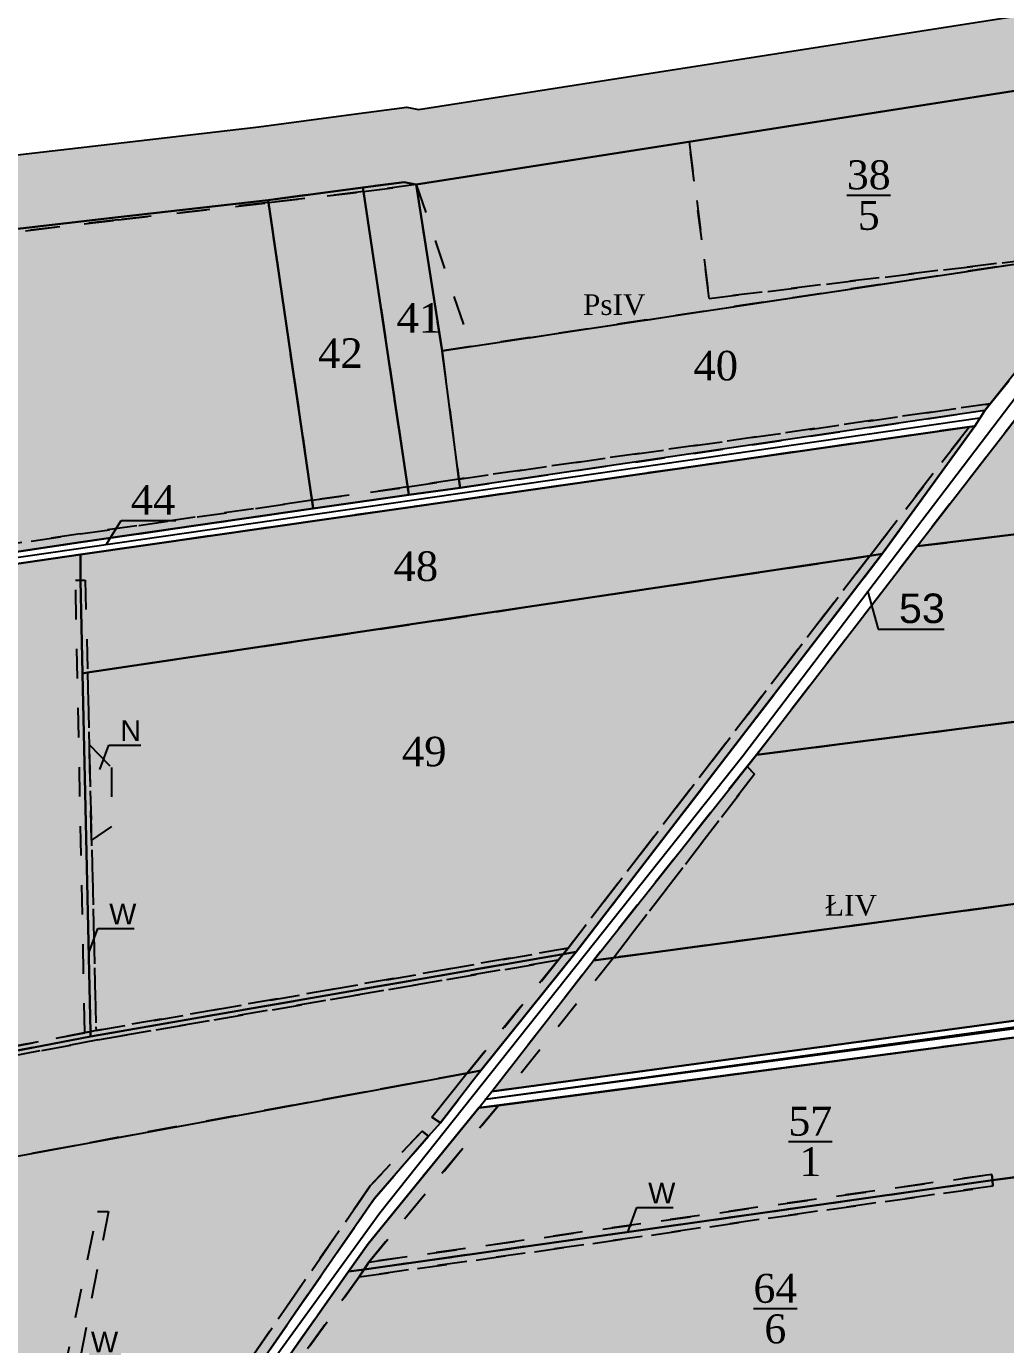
# Model space of a CAD drawing. Header units: millimetres. Extents: x 1380 to 3497, y 917 to 2357.
# Drawn here: x 1711 to 2042.7, y 1657.7 to 2104.1 of the extents above; entities that cross this region are included whole.
import ezdxf
from ezdxf import colors
from ezdxf.entities.mleader import LeaderData, LeaderLine
from ezdxf.math import Vec2, Vec3

# ---------------------------------------------------------------- set-up
doc = ezdxf.new("R2010")
doc.units = ezdxf.units.MM
doc.linetypes.add('UZYTEK', pattern=[20, 10, -10])
for name, color, linetype in [('DROGI ODSZKODOWANIA', 7, 'Continuous'), ('dzialki', 250, 'Continuous'), ('Num użytków', 250, 'Continuous'), ('Numeracja', 7, 'Continuous'), ('Obreb', 2, 'Continuous'), ('Odszkodowanie', 7, 'Continuous'), ('Pokolorwane użytki', 7, 'Continuous'), ('Rowy', 250, 'UZYTEK'), ('Uzytki', 250, 'UZYTEK'), ('W', 250, 'Continuous')]:
    doc.layers.add(name, color=color, linetype=linetype)
doc.styles.add('Całkowite', font='times.ttf', dxfattribs={"height": 10})
doc.styles.get("Standard").update_dxf_attribs({"font": 'arial.ttf'})
doc.styles.add('Uzytki', font='times.ttf', dxfattribs={"height": 7})
doc.styles.add('Ułamki', font='times.ttf', dxfattribs={"height": 14})

# ---------------------------------------------------------------- blocks, each defined once
blk = doc.blocks.new('_None')

msp = doc.modelspace()

# ---------------------------------------------------------------- hatches: boundary and pattern name
at = {"layer": 'Obreb', "true_color": 0xf4ee51}
h = msp.add_hatch(color=41, dxfattribs=at)
h.dxf.hatch_style = 1
h.paths.add_polyline_path([(1843.77, 2075.91), (1839.89, 2076.73), (1821.8, 2074.33), (1789.76, 2070.08), (1739.27, 2064.25), (1569.18, 2044.6), (1564.53, 2044.15), (1500.42, 2035.92), (1473.15, 2032.87), (1468.93, 1980), (1462.92, 1894.61), (1456.31, 1773.44), (1452.55, 1718.71), (1450.66, 1680.7), (1442.54, 1619.86), (1424.58, 1499.01), (1404.87, 1303.08), (1390.68, 1109.1), (1379.54, 977.39), (1416.06, 982.26), (1503.01, 993.87), (1504.63, 994.09), (1506.25, 994.3), (1621.93, 1009.75), (1623.42, 1009.95), (1726.06, 1023.65), (1744.84, 1026.16), (1749.27, 1026.75), (2001.11, 1060.37), (2068.99, 1069.43), (2152.68, 1080.6), (2558.18, 1139.98), (2925.58, 1191.89), (2950.42, 1195.27), (3034.81, 1077.94), (3080.44, 1228.22), (3101.82, 1235.05), (3049.2, 1373.09), (3047.94, 1379.97), (3036.54, 1465.16), (3034.11, 1481.41), (3037.35, 1523.54), (3064.08, 1535.14), (3042.44, 1582.63), (3034.82, 1599.34), (3026.23, 1623.42), (3022.72, 1647.12), (3015.17, 1693.82), (3010.46, 1738.63), (3007.5, 1779.8), (3007.5, 1828.93), (2995.54, 1854.86), (2982.24, 1913.84), (2978.33, 1926.18), (2939.25, 2070.19), (2911.03, 2085.83), (2875.11, 2109.04), (2851.35, 2127.45), (2832.79, 2142.28), (2800.7, 2188.75), (2762.52, 2156.94), (2761.01, 2154.88), (2592.26, 2137.52), (2569.19, 2140.22), (2541.29, 2148.28), (2358.61, 2230.49), (2370.36, 2167.83), (2372.08, 2158.65), (2124.8, 2119.92)])
h.paths.add_polyline_path([(2128.67, 2095.22), (2401.4, 2137.94), (2394.93, 2172.44), (2392, 2188.04), (2532.65, 2124.75), (2564.24, 2115.63), (2592.09, 2112.37), (2774.63, 2131.15), (2780.88, 2139.71), (2795.68, 2152.03), (2814.31, 2125.04), (2835.89, 2107.8), (2860.65, 2088.62), (2898.18, 2064.37), (2917.89, 2053.45), (2954.34, 1919.13), (2958.08, 1907.3), (2971.73, 1846.78), (2982.5, 1823.44), (2982.5, 1778.91), (2985.55, 1736.43), (2990.38, 1690.52), (2998.01, 1643.29), (3001.86, 1617.33), (3011.63, 1589.94), (3019.69, 1572.27), (3030.77, 1547.94), (3018.26, 1542.51), (3013.6, 1540.82), (3008.97, 1480.5), (3011.79, 1461.65), (3023.24, 1376.04), (3025.03, 1366.32), (3069.05, 1250.82), (3060.33, 1248.04), (3025.58, 1133.59), (2961.94, 1222.07), (2922.15, 1216.65), (2554.62, 1164.73), (2149.21, 1105.36), (2065.68, 1094.21), (1997.8, 1085.15), (1745.96, 1051.53), (1741.53, 1050.94), (1722.75, 1048.43), (1620.11, 1034.73), (1618.62, 1034.53), (1502.94, 1019.08), (1501.32, 1018.87), (1499.71, 1018.65), (1412.75, 1007.04), (1407.07, 1006.29), (1415.61, 1107.14), (1429.78, 1300.92), (1449.4, 1495.92), (1467.3, 1616.37), (1475.58, 1678.42), (1477.51, 1717.23), (1481.26, 1771.9), (1487.87, 1893.05), (1493.86, 1978.13), (1496.43, 2010.32), (1503.4, 2011.1), (1567.32, 2019.31), (1571.82, 2019.74), (1742.14, 2039.42), (1792.84, 2045.27), (1825.09, 2049.55), (1838.91, 2051.38), (1843.08, 2050.5)], flags=16)
at = {"layer": 'Pokolorwane użytki', "true_color": 0xffff5c}
h = msp.add_hatch(color=51, dxfattribs=at)
h.dxf.hatch_style = 1
h.paths.add_polyline_path([(2128.67, 2095.22), (1935.52, 2064.97), (1942.28, 2011.94), (2079.29, 2028.63), (2135.83, 2036.77)])
at = {"layer": 'Pokolorwane użytki', "true_color": 0x97d88a}
h = msp.add_hatch(color=73, dxfattribs=at)
h.dxf.hatch_style = 1
h.paths.add_polyline_path([(1843.08, 2050.5), (1861.53, 1995.67), (2079.29, 2028.63), (1942.28, 2011.94), (1935.52, 2064.97)])
at = {"layer": 'Pokolorwane użytki', "true_color": 0x5b8edb}
h = msp.add_hatch(color=153, dxfattribs=at)
h.dxf.hatch_style = 1
h.paths.add_polyline_path([(1825.2, 2048.11), (1825.01, 2049.54), (1825.01, 2049.54), (1792.89, 2045.27), (1792.99, 2044.4)])
h = msp.add_hatch(color=153, dxfattribs=at)
h.dxf.hatch_style = 1
h.paths.add_polyline_path([(1843.08, 2050.5), (1838.91, 2051.38), (1825.01, 2049.54), (1825.2, 2048.11)])
at = {"layer": 'Pokolorwane użytki', "true_color": 0x3bd23d}
h = msp.add_hatch(color=93, dxfattribs=at)
h.dxf.hatch_style = 1
h.paths.add_polyline_path([(1843.08, 2050.5), (1825.2, 2048.11), (1840.17, 1948.11), (1857.51, 1950.8), (1851.8, 1994.2)])
h = msp.add_hatch(color=93, dxfattribs=at)
h.dxf.hatch_style = 1
h.paths.add_polyline_path([(1843.08, 2050.5), (1851.8, 1994.2), (1861.53, 1995.67)])
at = {"layer": 'Pokolorwane użytki', "true_color": 0x5b8edb}
h = msp.add_hatch(color=153, dxfattribs=at)
h.dxf.hatch_style = 1
h.paths.add_polyline_path([(1742.14, 2038.55), (1792.99, 2044.4), (1792.89, 2045.27), (1742.14, 2039.42), (1571.82, 2019.74), (1567.32, 2019.31), (1567.43, 2018.26), (1571.6, 2018.74)])
at = {"layer": 'Pokolorwane użytki', "true_color": 0x3bd23d}
h = msp.add_hatch(color=93, dxfattribs=at)
h.dxf.hatch_style = 1
h.paths.add_polyline_path([(1825.2, 2048.11), (1792.99, 2044.4), (1807.76, 1943.63), (1840.17, 1948.11)])
h = msp.add_hatch(color=93, dxfattribs=at)
h.dxf.hatch_style = 1
h.paths.add_polyline_path([(1792.99, 2044.4), (1742.14, 2038.55), (1571.6, 2018.74), (1552.46, 1976.75), (1534.62, 1903.21), (1729.27, 1932.21), (1807.76, 1943.63)])
h.paths.add_polyline_path([(1563.02, 1948.31), (1567.15, 1919.56), (1548.78, 1917.5), (1548.61, 1944.93)], flags=16)
at = {"layer": 'Pokolorwane użytki', "true_color": 0x97d88a}
h = msp.add_hatch(color=73, dxfattribs=at)
h.dxf.hatch_style = 1
h.paths.add_polyline_path([(1861.53, 1995.67), (1851.8, 1994.2), (1857.51, 1950.8), (2037.48, 1976.29), (2079.29, 2028.63)])
h = msp.add_hatch(color=73, dxfattribs=at)
h.dxf.hatch_style = 1
h.paths.add_polyline_path([(2136.9, 2027.13), (2085.5, 2019.28), (2090.73, 1981.12), (2050.43, 1976.83), (2048.29, 1974.01), (2012.77, 1928.04), (2146.05, 1944.25)])
at = {"layer": 'Pokolorwane użytki', "true_color": 0x5b8edb}
h = msp.add_hatch(color=153, dxfattribs=at)
h.dxf.hatch_style = 1
h.paths.add_polyline_path([(1552.46, 1976.75), (1571.6, 2018.74), (1567.43, 2018.26), (1549.67, 1977.52), (1530.47, 1902.52), (1494.73, 1897.32), (1494.48, 1894.05), (1547, 1901.96), (1635.87, 1915.34), (1664.36, 1919.63), (1729.26, 1929.4), (1729.47, 1929.43), (1808.17, 1940.82), (1807.76, 1943.63), (1729.27, 1932.21), (1534.62, 1903.21)])
h = msp.add_hatch(color=153, dxfattribs=at)
h.dxf.hatch_style = 1
h.paths.add_polyline_path([(2035.65, 1974.01), (2037.48, 1976.29), (1857.51, 1950.8), (1857.91, 1947.81)])
h = msp.add_hatch(color=153, dxfattribs=at)
h.dxf.hatch_style = 1
h.paths.add_polyline_path([(2032.24, 1968.75), (2030.4, 1968.49), (1996.74, 1924.76), (2000.91, 1925.42)])
at = {"layer": 'Pokolorwane użytki', "true_color": 0x3bd23d}
h = msp.add_hatch(color=93, dxfattribs=at)
h.dxf.hatch_style = 1
h.paths.add_polyline_path([(1996.74, 1924.76), (2030.4, 1968.49), (1729.28, 1925.24), (1729.29, 1916.57), (1730.95, 1916.57), (1731.7, 1885.23)])
at = {"layer": 'Pokolorwane użytki', "true_color": 0x5b8edb}
h = msp.add_hatch(color=153, dxfattribs=at)
h.dxf.hatch_style = 1
h.paths.add_polyline_path([(1857.51, 1950.8), (1840.17, 1948.11), (1840.56, 1945.46), (1857.91, 1947.81)])
h = msp.add_hatch(color=153, dxfattribs=at)
h.dxf.hatch_style = 1
h.paths.add_polyline_path([(1840.56, 1945.46), (1840.17, 1948.11), (1807.76, 1943.63), (1808.17, 1940.82)])
at = {"layer": 'Pokolorwane użytki', "true_color": 0x97d88a}
h = msp.add_hatch(color=73, dxfattribs=at)
h.dxf.hatch_style = 1
h.paths.add_polyline_path([(2146.05, 1944.25), (2012.77, 1928.04), (1958.33, 1857.39), (2152.89, 1882.3)])
at = {"layer": 'Pokolorwane użytki', "true_color": 0x3bd23d}
h = msp.add_hatch(color=93, dxfattribs=at)
h.dxf.hatch_style = 1
h.paths.add_polyline_path([(1727.64, 1916.57), (1729.29, 1916.57), (1729.28, 1925.24), (1664.36, 1915.75), (1664.13, 1750.39), (1730.8, 1763.29)])
h = msp.add_hatch(color=93, dxfattribs=at)
h.dxf.hatch_style = 1
h.paths.add_polyline_path([(1996.74, 1924.76), (1731.7, 1885.23), (1732.28, 1860.87), (1739.84, 1853.13), (1739.84, 1833.19), (1733.06, 1828.5), (1734.6, 1764.02), (1894.52, 1791.97)])
at = {"layer": 'Pokolorwane użytki', "true_color": 0x5b8edb}
h = msp.add_hatch(color=153, dxfattribs=at)
h.dxf.hatch_style = 1
h.paths.add_polyline_path([(2000.91, 1925.42), (1996.74, 1924.76), (1894.52, 1791.97), (1892.82, 1789.92), (1897.24, 1790.69)])
h = msp.add_hatch(color=153, dxfattribs=at)
h.dxf.hatch_style = 1
h.paths.add_polyline_path([(1730, 1884.98), (1729.29, 1916.57), (1727.64, 1916.57), (1730.8, 1763.29), (1732.7, 1763.65)])
h = msp.add_hatch(color=153, dxfattribs=at)
h.dxf.hatch_style = 1
h.paths.add_polyline_path([(1730.95, 1916.57), (1729.29, 1916.57), (1730, 1884.98), (1731.7, 1885.23)])
h = msp.add_hatch(color=153, dxfattribs=at)
h.dxf.hatch_style = 1
h.paths.add_polyline_path([(1732.7, 1763.65), (1734.6, 1764.02), (1731.7, 1885.23), (1730, 1884.98)])
at = {"layer": 'Pokolorwane użytki', "true_color": 0x3bd23d}
h = msp.add_hatch(color=93, dxfattribs=at)
h.dxf.hatch_style = 1
h.paths.add_polyline_path([(2152.89, 1882.3), (1958.33, 1857.39), (1955.2, 1853.45), (1957.68, 1850.91), (1909.87, 1788.7), (2159.54, 1822.14)])
h.paths.add_polyline_path([(2053.46, 1825.48), (2058.9, 1812.32), (2050.61, 1810.71), (2047.02, 1819.93)], flags=16)
at = {"layer": 'Pokolorwane użytki', "true_color": 0xff3333}
h = msp.add_hatch(color=20, dxfattribs=at)
h.dxf.hatch_style = 1
h.paths.add_polyline_path([(1739.84, 1853.13), (1732.28, 1860.87), (1733.06, 1828.5), (1739.84, 1833.19)])
at = {"layer": 'Pokolorwane użytki', "true_color": 0x5b8edb}
h = msp.add_hatch(color=153, dxfattribs=at)
h.dxf.hatch_style = 1
h.paths.add_polyline_path([(1957.68, 1850.91), (1955.2, 1853.45), (1903.12, 1787.8), (1909.87, 1788.7)])
at = {"layer": 'Pokolorwane użytki', "true_color": 0x3bd23d}
h = msp.add_hatch(color=93, dxfattribs=at)
h.dxf.hatch_style = 1
h.paths.add_polyline_path([(2050.39, 1801.63), (2054, 1801.8), (2055.06, 1768.61), (2163.82, 1783.31), (2159.54, 1822.14), (1909.87, 1788.7), (1874.24, 1744.17), (2050.84, 1768.04)])
at = {"layer": 'Pokolorwane użytki', "true_color": 0x5b8edb}
h = msp.add_hatch(color=153, dxfattribs=at)
h.dxf.hatch_style = 1
h.paths.add_polyline_path([(1892.82, 1789.92), (1894.52, 1791.97), (1734.6, 1764.02), (1732.7, 1763.65), (1732.7, 1762.01)])
h = msp.add_hatch(color=153, dxfattribs=at)
h.dxf.hatch_style = 1
h.paths.add_polyline_path([(1897.24, 1790.69), (1892.82, 1789.92), (1891.12, 1787.86), (1860.35, 1749.66), (1864.92, 1750.5)])
at = {"layer": 'Pokolorwane użytki', "true_color": 0x3bd23d}
h = msp.add_hatch(color=93, dxfattribs=at)
h.dxf.hatch_style = 1
h.paths.add_polyline_path([(1860.35, 1749.66), (1891.12, 1787.86), (1735.21, 1760.85), (1637.65, 1742.31), (1537.74, 1724.56), (1501.16, 1718.16), (1500.92, 1719.92), (1484.57, 1717.07), (1482.04, 1679.83)])
at = {"layer": 'Pokolorwane użytki', "true_color": 0x5b8edb}
h = msp.add_hatch(color=153, dxfattribs=at)
h.dxf.hatch_style = 1
h.paths.add_polyline_path([(1500.92, 1719.92), (1501.16, 1718.16), (1537.74, 1724.56), (1637.65, 1742.31), (1735.21, 1760.85), (1891.12, 1787.86), (1892.82, 1789.92), (1732.7, 1762.01), (1664.13, 1748.87), (1635.16, 1743.35), (1537.66, 1726.41)])
h = msp.add_hatch(color=153, dxfattribs=at)
h.dxf.hatch_style = 1
h.paths.add_polyline_path([(1909.87, 1788.7), (1903.12, 1787.8), (1868.62, 1743.42), (1874.24, 1744.17)])
h = msp.add_hatch(color=153, dxfattribs=at)
h.dxf.hatch_style = 1
h.paths.add_polyline_path([(1732.7, 1762.01), (1732.7, 1763.65), (1730.8, 1763.29), (1664.13, 1750.39), (1664.13, 1748.87)])
at = {"layer": 'Pokolorwane użytki', "true_color": 0x3bd23d}
h = msp.add_hatch(color=93, dxfattribs=at)
h.dxf.hatch_style = 1
h.paths.add_polyline_path([(2050.94, 1762.39), (1870.88, 1738.71), (1827.01, 1685.64), (2038, 1715.33), (2038.19, 1713.34), (2052, 1715.18)])
at = {"layer": 'Pokolorwane użytki', "true_color": 0x5b8edb}
h = msp.add_hatch(color=153, dxfattribs=at)
h.dxf.hatch_style = 1
h.paths.add_polyline_path([(1864.92, 1750.5), (1860.35, 1749.66), (1848.29, 1734.67), (1851.29, 1732.81)])
at = {"layer": 'Pokolorwane użytki', "true_color": 0x3bd23d}
h = msp.add_hatch(color=93, dxfattribs=at)
h.dxf.hatch_style = 1
h.paths.add_polyline_path([(1637.54, 1683.91), (1639.79, 1683.79), (1629.12, 1610.31), (1647.78, 1613.89), (1719.53, 1627.65), (1735.1, 1702.79), (1738.77, 1702.79), (1724.5, 1628.61), (1777.16, 1638.7), (1827.49, 1711.49), (1845.05, 1729.95), (1847.24, 1728.29), (1851.29, 1732.81), (1848.29, 1734.67), (1860.35, 1749.66), (1482.04, 1679.83), (1468.38, 1581.98), (1549.49, 1596.16), (1554.49, 1631.84), (1557.72, 1631.84), (1553.18, 1596.82), (1625.95, 1609.7)])
at = {"layer": 'Pokolorwane użytki', "true_color": 0x5b8edb}
h = msp.add_hatch(color=153, dxfattribs=at)
h.dxf.hatch_style = 1
h.paths.add_polyline_path([(1870.88, 1738.71), (1864.28, 1737.84), (1826.82, 1691.84), (1820.15, 1682.4), (1825.36, 1683.13), (1827.01, 1685.64)])
h = msp.add_hatch(color=153, dxfattribs=at)
h.dxf.hatch_style = 1
h.paths.add_polyline_path([(1847.24, 1728.29), (1845.05, 1729.95), (1827.49, 1711.49), (1777.16, 1638.7), (1782.28, 1639.76), (1828.9, 1707.19)])
at = {"layer": 'Pokolorwane użytki', "true_color": 0x3bd23d}
h = msp.add_hatch(color=93, dxfattribs=at)
h.dxf.hatch_style = 1
h.paths.add_polyline_path([(2052, 1715.18), (2038.19, 1713.34), (2038.37, 1711.35), (1823.71, 1680.62), (1783.72, 1624.76), (1775.56, 1606.93), (2040.5, 1646.36), (2040.73, 1643.07), (1774.21, 1602.71), (1772.43, 1582.07), (2052.16, 1621.61), (2053.49, 1645.24), (2053.49, 1649.51)])
at = {"layer": 'Pokolorwane użytki', "true_color": 0x5b8edb}
h = msp.add_hatch(color=153, dxfattribs=at)
h.dxf.hatch_style = 1
h.paths.add_polyline_path([(2038.19, 1713.34), (2038, 1715.33), (1827.01, 1685.64), (1825.36, 1683.13)])
h = msp.add_hatch(color=153, dxfattribs=at)
h.dxf.hatch_style = 1
h.paths.add_polyline_path([(1825.36, 1683.13), (1823.71, 1680.62), (2038.37, 1711.35), (2038.19, 1713.34)])
h = msp.add_hatch(color=153, dxfattribs=at)
h.dxf.hatch_style = 1
h.paths.add_polyline_path([(1719.53, 1627.65), (1724.5, 1628.61), (1738.77, 1702.79), (1735.1, 1702.79)])
h = msp.add_hatch(color=153, dxfattribs=at)
h.dxf.hatch_style = 1
h.paths.add_polyline_path([(1774.21, 1602.71), (1775.56, 1606.93), (1783.72, 1624.76), (1823.71, 1680.62), (1825.36, 1683.13), (1820.15, 1682.4), (1779.01, 1624.14), (1770.59, 1602.92), (1768.74, 1581.54), (1772.43, 1582.07)])

# ---------------------------------------------------------------- linework, layer by layer
at = {"layer": 'DROGI ODSZKODOWANIA', "color": 5}
msp.add_lwpolyline([(2558.16, 2097.08), (2080.67, 2023.87), (1953.69, 1856.95), (1830.71, 1702.18), (1775.1, 1625.45), (1766.32, 1607.74), (1737.45, 1236.94), (1732.21, 1052.26), (2210.2, 1117.22)], dxfattribs=at)
at = {"layer": 'DROGI ODSZKODOWANIA', "color": 3}
for points in [[(2033.95, 1971.38), (1664.59, 1917.89), (1494.32, 1891.48)], [(1866.6, 1740.83), (2265.52, 1794.06), (2429.34, 1816.66)]]:
    msp.add_lwpolyline(points, dxfattribs=at)
at = {"layer": 'dzialki'}
for points in [[(1843.08, 2050.5), (1851.8, 1994.2), (2079.29, 2028.63), (2135.83, 2036.77), (2128.67, 2095.22), (1843.08, 2050.5)], [(2379.39, 2064.18), (2384.46, 2064.96), (2400.9, 1982.74), (2413.73, 1920.55), (2426, 1859.95), (2434.77, 1814.89), (2167.15, 1777.68), (2055.57, 1763), (2053.25, 1762.7), (2050.94, 1762.39), (1864.28, 1737.84), (1868.62, 1743.42), (2163.82, 1783.31), (2428.85, 1819.12), (2419.94, 1857.96), (2408.76, 1914.79), (2396.58, 1976.94), (2379.39, 2064.18)], [(1825.2, 2048.11), (1825.01, 2049.54), (1792.89, 2045.27), (1792.99, 2044.4), (1808.17, 1940.82), (1840.56, 1945.46)], [(1843.08, 2050.5), (1838.91, 2051.38), (1825.01, 2049.54), (1825.2, 2048.11), (1840.56, 1945.46), (1857.91, 1947.81), (1851.8, 1994.2)], [(1792.99, 2044.4), (1792.89, 2045.27), (1742.14, 2039.42), (1571.82, 2019.74), (1567.32, 2019.31), (1503.4, 2011.1), (1494.48, 1894.05), (1729.47, 1929.43), (1808.17, 1940.82)], [(1851.8, 1994.2), (2079.29, 2028.63), (2035.65, 1974.01), (1857.91, 1947.81), (1851.8, 1994.2)], [(2082.4, 2018.8), (2136.9, 2027.13), (2146.05, 1944.25), (2012.77, 1928.04), (2048.29, 1974.01), (2082.4, 2018.8)], [(1635.87, 1911.13), (1664.36, 1915.75), (1729.28, 1925.24), (2030.4, 1968.49), (2032.24, 1968.75), (2035.65, 1974.01), (1857.91, 1947.81), (1840.56, 1945.46), (1808.17, 1940.82), (1729.47, 1929.43), (1494.48, 1894.05), (1494.15, 1888.9), (1547.13, 1897.42)], [(1729.28, 1925.24), (1729.29, 1916.57), (1730, 1884.98), (1731.7, 1885.23), (1996.74, 1924.76), (2000.91, 1925.42), (2032.24, 1968.75), (2030.4, 1968.49), (1729.28, 1925.24)], [(2012.77, 1928.04), (2146.05, 1944.25), (2152.89, 1882.3), (1958.33, 1857.39), (2012.77, 1928.04)], [(1664.13, 1750.39), (1664.13, 1748.87), (1732.7, 1762.01), (1732.7, 1763.65), (1730, 1884.98), (1729.29, 1916.57), (1729.28, 1925.24), (1664.36, 1915.75), (1664.13, 1750.39)], [(1732.7, 1762.01), (1892.82, 1789.92), (1897.24, 1790.69), (2000.91, 1925.42), (1996.74, 1924.76), (1731.7, 1885.23), (1730, 1884.98), (1732.7, 1763.65), (1732.7, 1762.01)], [(1958.33, 1857.39), (2152.89, 1882.3), (2159.54, 1822.14), (1903.12, 1787.8), (1958.33, 1857.39)], [(1903.12, 1787.8), (2159.54, 1822.14), (2163.82, 1783.31), (1868.62, 1743.42), (1903.12, 1787.8)], [(2428.85, 1819.12), (2429.82, 1814.21), (2267.91, 1791.69), (2263.94, 1791.14), (2167.15, 1777.68), (2055.57, 1763), (2053.25, 1762.7), (2050.94, 1762.39), (1864.28, 1737.84), (1868.62, 1743.42), (2163.82, 1783.31), (2428.85, 1819.12), (2429.82, 1814.21)], [(1500.92, 1719.92), (1484.57, 1717.07), (1482.04, 1679.83), (1860.35, 1749.66), (1864.92, 1750.5), (1897.24, 1790.69), (1892.82, 1789.92), (1732.7, 1762.01), (1664.13, 1748.87), (1635.16, 1743.35), (1537.66, 1726.41), (1500.92, 1719.92)], [(1864.28, 1737.84), (1870.88, 1738.71), (2050.94, 1762.39), (2053.25, 1762.7), (2053.95, 1737.5), (2053.86, 1733.53), (2054.18, 1715.47), (2038.19, 1713.34), (1825.36, 1683.13), (1820.15, 1682.4), (1826.82, 1691.84), (1864.28, 1737.84)], [(2053.86, 1733.53), (2053.95, 1737.5), (2053.25, 1762.7), (2050.94, 1762.39), (1870.88, 1738.71), (1864.28, 1737.84), (1826.82, 1691.84), (1820.15, 1682.4), (1825.36, 1683.13), (2038.19, 1713.34), (2054.18, 1715.47)], [(1482.04, 1679.83), (1860.35, 1749.66), (1864.92, 1750.5), (1851.29, 1732.81), (1847.24, 1728.29), (1828.9, 1707.19), (1782.28, 1639.76), (1777.16, 1638.7), (1724.5, 1628.61), (1719.53, 1627.65), (1647.78, 1613.89), (1629.12, 1610.31), (1625.95, 1609.7), (1553.18, 1596.82), (1549.49, 1596.16), (1468.38, 1581.98), (1482.04, 1679.83)], [(1820.15, 1682.4), (1825.36, 1683.13), (2038.19, 1713.34), (2054.18, 1715.47), (2055.12, 1662.23), (2055.34, 1649.73), (2055.22, 1645.52), (2054.14, 1621.91), (2052.16, 1621.61), (1772.43, 1582.07), (1768.74, 1581.54), (1770.59, 1602.92), (1779.01, 1624.14), (1820.15, 1682.4)]]:
    msp.add_lwpolyline(points, close=True, dxfattribs=at)
for points in [[(2413.22, 2079.27), (2135.83, 2036.77), (2079.29, 2028.63), (2035.65, 1974.01), (2032.24, 1968.75), (2000.91, 1925.42), (1897.24, 1790.69), (1864.92, 1750.5), (1851.29, 1732.81), (1847.24, 1728.29), (1828.9, 1707.19), (1782.28, 1639.76)], [(1779.01, 1624.14), (1820.15, 1682.4), (1826.82, 1691.84), (1864.28, 1737.84), (1868.62, 1743.42), (1903.12, 1787.8), (1958.33, 1857.39), (2012.77, 1928.04), (2048.29, 1974.01), (2082.4, 2018.8), (2136.9, 2027.13), (2379.39, 2064.18)]]:
    msp.add_lwpolyline(points, dxfattribs=at)
at = {"layer": 'Obreb'}
for points in [[(1442.54, 1619.86), (1450.66, 1680.7), (1452.55, 1718.71), (1456.31, 1773.44), (1462.92, 1894.61), (1468.93, 1980), (1473.15, 2032.87), (1500.42, 2035.92), (1564.53, 2044.15), (1569.18, 2044.6), (1739.27, 2064.25), (1789.76, 2070.08), (1821.8, 2074.33), (1839.89, 2076.73), (1843.77, 2075.91), (2124.8, 2119.92), (2372.08, 2158.65), (2370.36, 2167.83), (2358.61, 2230.49), (2541.29, 2148.28), (2569.19, 2140.22), (2592.26, 2137.52), (2761.01, 2154.88)], [(1467.3, 1616.37), (1475.58, 1678.42), (1477.51, 1717.23), (1481.26, 1771.9), (1487.87, 1893.05), (1493.86, 1978.13), (1496.43, 2010.32), (1496.43, 2010.32), (1503.4, 2011.1), (1567.32, 2019.31), (1571.82, 2019.74), (1742.14, 2039.42), (1792.84, 2045.27), (1825.09, 2049.55), (1838.91, 2051.38), (1843.08, 2050.5), (2128.67, 2095.22), (2401.4, 2137.94), (2394.93, 2172.44), (2392, 2188.04), (2532.65, 2124.75), (2564.24, 2115.63), (2592.09, 2112.37), (2774.63, 2131.15)]]:
    msp.add_lwpolyline(points, dxfattribs=at)
at = {"layer": 'Odszkodowanie', "color": 3, "ltscale": 0.1}
msp.add_lwpolyline([(1866.28, 1740.78), (2137.06, 1777.72), (2137.56, 1773.96)], dxfattribs=at)
at = {"layer": 'Rowy'}
for points in [[(1825.2, 2048.11), (1825.01, 2049.54), (1825.01, 2049.54), (1792.89, 2045.27), (1792.99, 2044.4)], [(1843.08, 2050.5), (1838.91, 2051.38), (1825.01, 2049.54), (1825.2, 2048.11)], [(1742.14, 2038.55), (1792.99, 2044.4), (1792.89, 2045.27), (1742.14, 2039.42), (1571.82, 2019.74), (1567.32, 2019.31), (1567.43, 2018.26), (1571.6, 2018.74)], [(1494.73, 1897.32), (1494.48, 1894.05), (1547, 1901.96), (1635.87, 1915.34), (1664.36, 1919.63), (1729.26, 1929.4), (1808.17, 1940.82), (1840.56, 1945.46), (1857.91, 1947.81), (2035.65, 1974.01), (2037.48, 1976.29), (1857.51, 1950.8), (1840.17, 1948.11), (1807.76, 1943.63), (1729.27, 1932.21), (1534.62, 1903.21), (1552.46, 1976.75), (1571.6, 2018.74), (1567.43, 2018.26), (1549.67, 1977.52), (1530.47, 1902.52), (1494.73, 1897.32)], [(2032.24, 1968.75), (2030.4, 1968.49), (1894.52, 1791.97), (1891.12, 1787.86), (1860.35, 1749.66), (1848.29, 1734.67), (1851.29, 1732.81), (1864.92, 1750.5), (1897.24, 1790.69), (2000.91, 1925.42), (2032.24, 1968.75)], [(1727.64, 1916.57), (1730.95, 1916.57), (1734.6, 1764.02), (1730.8, 1763.29), (1727.64, 1916.57)], [(1957.68, 1850.91), (1955.2, 1853.45), (1903.12, 1787.8), (1909.87, 1788.7)], [(1892.82, 1789.92), (1894.52, 1791.97), (1734.6, 1764.02), (1732.7, 1763.65), (1732.7, 1762.01)], [(1735.21, 1760.85), (1891.12, 1787.86), (1892.82, 1789.92), (1732.7, 1762.01), (1664.13, 1748.87), (1635.16, 1743.35), (1537.66, 1726.41), (1500.92, 1719.92), (1501.16, 1718.16), (1537.74, 1724.56), (1637.65, 1742.31)], [(1909.87, 1788.7), (1874.24, 1744.17), (1868.62, 1743.42), (1903.12, 1787.8), (1909.87, 1788.7)], [(1732.7, 1762.01), (1732.7, 1763.65), (1730.8, 1763.29), (1664.13, 1750.39), (1664.13, 1748.87)], [(1870.88, 1738.71), (1864.28, 1737.84), (1826.82, 1691.84), (1820.15, 1682.4), (1825.36, 1683.13), (1827.01, 1685.64)], [(2038, 1715.33), (2038.37, 1711.35), (1823.71, 1680.62), (1827.01, 1685.64), (2038, 1715.33)], [(2038.19, 1713.34), (2038, 1715.33), (1827.01, 1685.64), (1825.36, 1683.13)], [(2038.37, 1711.35), (2038.19, 1713.34), (1825.36, 1683.13), (1823.71, 1680.62)], [(1719.53, 1627.65), (1735.1, 1702.79), (1738.77, 1702.79), (1724.5, 1628.61)], [(1823.71, 1680.62), (1825.36, 1683.13), (1820.15, 1682.4), (1779.01, 1624.14), (1770.59, 1602.92), (1768.74, 1581.54), (1772.43, 1582.07), (1774.21, 1602.71), (1775.56, 1606.93), (1783.72, 1624.76)]]:
    msp.add_lwpolyline(points, close=True, dxfattribs=at)
for points in [[(1955.2, 1853.45), (1957.68, 1850.91), (1909.87, 1788.7)], [(1500.68, 1721.68), (1500.92, 1719.92), (1501.16, 1718.16), (1537.74, 1724.56), (1637.65, 1742.31), (1735.21, 1760.85), (1891.12, 1787.86), (1894.52, 1791.97), (1734.6, 1764.02), (1637.32, 1745.21), (1537.39, 1728.23), (1500.68, 1721.68)], [(1783.72, 1624.76), (1823.71, 1680.62), (1827.01, 1685.64), (1870.88, 1738.71), (1864.28, 1737.84), (1826.82, 1691.84), (1779.01, 1624.14)], [(1762.16, 1617.01), (1827.49, 1711.49), (1845.05, 1729.95), (1845.05, 1729.95), (1847.24, 1728.29), (1828.9, 1707.19), (1782.28, 1639.76)], [(1825.36, 1683.13), (2038.19, 1713.34)]]:
    msp.add_lwpolyline(points, dxfattribs=at)
at = {"layer": 'Uzytki'}
for points in [[(2128.67, 2095.22), (1935.52, 2064.97), (1942.28, 2011.94), (2079.29, 2028.63), (2135.83, 2036.77)], [(1935.52, 2064.97), (1843.08, 2050.5), (1861.53, 1995.67), (2079.29, 2028.63), (1942.28, 2011.94)], [(1843.08, 2050.5), (1825.2, 2048.11), (1840.17, 1948.11), (1857.51, 1950.8), (1851.8, 1994.2)], [(1825.2, 2048.11), (1792.99, 2044.4), (1807.76, 1943.63), (1840.17, 1948.11)], [(1792.99, 2044.4), (1742.14, 2038.55), (1571.6, 2018.74), (1552.46, 1976.75), (1534.62, 1903.21), (1729.27, 1932.21), (1807.76, 1943.63)], [(2079.29, 2028.63), (1851.8, 1994.2), (1857.51, 1950.8), (2037.48, 1976.29)], [(2136.9, 2027.13), (2085.5, 2019.28), (2090.73, 1981.12), (2050.43, 1976.83), (2048.29, 1974.01), (2012.77, 1928.04), (2146.05, 1944.25)], [(1547, 1901.96), (1635.87, 1915.34), (1664.36, 1919.63), (1729.26, 1929.4), (1729.47, 1929.43), (1808.17, 1940.82), (1807.76, 1943.63), (1729.27, 1932.21), (1534.62, 1903.21), (1552.46, 1976.75), (1571.6, 2018.74), (1567.43, 2018.26), (1549.67, 1977.52), (1530.47, 1902.52), (1494.73, 1897.32), (1494.48, 1894.05)], [(2035.65, 1974.01), (2037.48, 1976.29), (1857.51, 1950.8), (1857.91, 1947.81)], [(2032.24, 1968.75), (2030.4, 1968.49), (1996.74, 1924.76), (2000.91, 1925.42)], [(1996.74, 1924.76), (2030.4, 1968.49), (1729.28, 1925.24), (1729.29, 1916.57), (1730.95, 1916.57), (1731.7, 1885.23)], [(1857.51, 1950.8), (1840.17, 1948.11), (1840.56, 1945.46), (1857.91, 1947.81)], [(1840.56, 1945.46), (1840.17, 1948.11), (1807.76, 1943.63), (1808.17, 1940.82)], [(2146.05, 1944.25), (2012.77, 1928.04), (1958.33, 1857.39), (2152.89, 1882.3)], [(1727.64, 1916.57), (1729.29, 1916.57), (1729.28, 1925.24), (1664.36, 1915.75), (1664.13, 1750.39), (1730.8, 1763.29)], [(1996.74, 1924.76), (1731.7, 1885.23), (1734.6, 1764.02), (1894.52, 1791.97)], [(2000.91, 1925.42), (1996.74, 1924.76), (1894.52, 1791.97), (1892.82, 1789.92), (1897.24, 1790.69)], [(2152.89, 1882.3), (1958.33, 1857.39), (1955.2, 1853.45), (1957.68, 1850.91), (1909.87, 1788.7), (2159.54, 1822.14)], [(1732.28, 1860.87), (1739.84, 1853.13), (1739.84, 1833.19), (1733.06, 1828.5), (1732.28, 1860.87)], [(2050.39, 1801.63), (2054, 1801.8), (2055.06, 1768.61), (2163.82, 1783.31), (2159.54, 1822.14), (1909.87, 1788.7), (1874.24, 1744.17), (2050.84, 1768.04)], [(1897.24, 1790.69), (1892.82, 1789.92), (1891.12, 1787.86), (1860.35, 1749.66), (1864.92, 1750.5)], [(1860.35, 1749.66), (1891.12, 1787.86), (1735.21, 1760.85), (1637.65, 1742.31), (1537.74, 1724.56), (1501.16, 1718.16), (1500.92, 1719.92), (1484.57, 1717.07), (1482.04, 1679.83)], [(2050.94, 1762.39), (1870.88, 1738.71), (1827.01, 1685.64), (2038, 1715.33), (2038.19, 1713.34), (2052, 1715.18)], [(2050.94, 1762.39), (1870.88, 1738.71), (1827.01, 1685.64), (2038, 1715.33), (2038.19, 1713.34), (2052, 1715.18)], [(1864.92, 1750.5), (1860.35, 1749.66), (1848.29, 1734.67), (1851.29, 1732.81)], [(1637.54, 1683.91), (1639.79, 1683.79), (1629.12, 1610.31), (1719.53, 1627.65), (1735.1, 1702.79), (1738.77, 1702.79), (1724.5, 1628.61), (1777.16, 1638.7), (1827.49, 1711.49), (1845.05, 1729.95), (1847.24, 1728.29), (1851.29, 1732.81), (1848.29, 1734.67), (1860.35, 1749.66), (1482.04, 1679.83), (1468.38, 1581.98), (1549.49, 1596.16), (1554.49, 1631.84), (1557.72, 1631.84), (1553.18, 1596.82), (1625.95, 1609.7)], [(1828.9, 1707.19), (1847.24, 1728.29), (1845.05, 1729.95), (1827.49, 1711.49), (1777.16, 1638.7), (1782.28, 1639.76)], [(2052, 1715.18), (2038.19, 1713.34), (2038.37, 1711.35), (1823.71, 1680.62), (1783.72, 1624.76), (1775.56, 1606.93), (2040.5, 1646.36), (2040.73, 1643.07), (1774.21, 1602.71), (1772.43, 1582.07), (2052.16, 1621.61), (2053.49, 1645.24), (2053.49, 1649.51)], [(2052, 1715.18), (2038.19, 1713.34), (2038.37, 1711.35), (1823.71, 1680.62), (1783.72, 1624.76), (1775.56, 1606.93), (2040.5, 1646.36), (2040.73, 1643.07), (1774.21, 1602.71), (1772.43, 1582.07), (2052.16, 1621.61), (2053.49, 1645.24), (2053.49, 1649.51)]]:
    msp.add_lwpolyline(points, close=True, dxfattribs=at)
msp.add_lwpolyline([(1843.08, 2050.5), (1861.53, 1995.67), (1851.8, 1994.2), (1843.08, 2050.5)], dxfattribs=at)

# ---------------------------------------------------------------- texts
at = {"layer": 'Num użytków', "char_height": 7, "attachment_point": 1, "style": 'Uzytki'}
for s, insert, width in [('PsIV', (1899.55, 2013.37), 20.6914), ('ŁIV', (1981.51, 1809.98), 17.8714)]:
    msp.add_mtext(s, dxfattribs=dict(at, insert=insert, width=width))
at = {"layer": 'Numeracja', "attachment_point": 1}
for s, insert, char_height, width, style in [('\\A1;{\\H0.7x;\\S38/5;}', (1988.93, 2058.72), 14, 33.4787, 'Ułamki'), ('41', (1836.39, 2010.37), 10, 9.2471, 'Całkowite'), ('42', (1809.8, 1998.44), 10, 14.6412, 'Całkowite'), ('40', (1936.95, 1994.2), 10, 24.2735, 'Całkowite'), ('49', (1838.21, 1863.54), 10, 20.2787, 'Całkowite'), ('\\A1;{\\H0.7x;\\S57/1;}', (1969.12, 1738.27), 14, 26.9929, 'Ułamki'), ('\\A1;{\\H0.7x;\\S64/6;}', (1957.28, 1681.65), 14, 25.0178, 'Ułamki')]:
    msp.add_mtext(s, dxfattribs=dict(at, insert=insert, char_height=char_height, width=width, style=style))
at = {"layer": 'Numeracja', "insert": (1835.36, 1926.28), "char_height": 10, "attachment_point": 1, "style": 'Całkowite'}
msp.add_mtext_dynamic_manual_height_columns('48', width=14.002, gutter_width=50, heights=[0], dxfattribs=at)

# ---------------------------------------------------------------- leaders
at = {"layer": 'Num użytków'}
ml = msp.add_multileader_mtext('Standard', dxfattribs=at)
ml.set_content('N', color=256)
ml.set_leader_properties()
ml.set_arrow_properties(name='NONE')
ml.build(insert=Vec2(0, 0))
ml.multileader.update_dxf_attribs({"text_left_attachment_type": 5, "text_right_attachment_type": 0, "text_top_attachment_type": 10, "text_bottom_attachment_type": 10})
ctx = ml.context
ctx.base_point, ctx.char_height, ctx.plane_origin = Vec3(1740.8, 1860.72), 7, Vec3(1735.87, 1852.4)
ctx.left_attachment, ctx.right_attachment, ctx.top_attachment, ctx.bottom_attachment = 5, 0, 10, 10
notes = []
notes.append((ctx, [(0, (1, 1, 0), (1738.94, 1860.72), (1, 0), 1.86, [(0, [(1735.87, 1852.4)], 0, [])])]))
ctx.mtext.insert, ctx.mtext.flow_direction = Vec3(1742.8, 1869.12), 5
at = {"layer": 'Numeracja'}
ml = msp.add_multileader_mtext('Standard', dxfattribs=at)
ml.set_content('\\A1;44', color=256, style='Całkowite')
ml.set_leader_properties()
ml.set_arrow_properties(name='NONE')
ml.build(insert=Vec2(0, 0))
ml.multileader.update_dxf_attribs({"text_left_attachment_type": 6, "text_right_attachment_type": 6})
ctx = ml.context
ctx.base_point, ctx.char_height, ctx.plane_origin = Vec3(1744.35, 1936.76), 10, Vec3(1738.17, 1928.69)
ctx.left_attachment, ctx.right_attachment = 6, 6
notes.append((ctx, [(0, (1, 1, 0), (1743.05, 1936.76), (1, 0), 1.3, [(0, [(1738.17, 1928.69)], 0, [])])]))
ctx.mtext.insert, ctx.mtext.flow_direction = Vec3(1746.35, 1948.76), 5
ml = msp.add_multileader_mtext('Standard', dxfattribs=at)
ml.set_content('53', color=256)
ml.set_leader_properties()
ml.set_arrow_properties(name='NONE')
ml.build(insert=Vec2(0, 0))
ml.multileader.update_dxf_attribs({"text_left_attachment_type": 5, "text_right_attachment_type": 0, "text_top_attachment_type": 10, "text_bottom_attachment_type": 10})
ctx = ml.context
ctx.base_point, ctx.char_height, ctx.plane_origin = Vec3(2004.55, 1899.98), 10, Vec3(1995.87, 1912.89)
ctx.left_attachment, ctx.right_attachment, ctx.top_attachment, ctx.bottom_attachment = 5, 0, 10, 10
notes.append((ctx, [(0, (1, 1, 0), (1999.47, 1899.98), (1, 0), 5.09, [(0, [(1995.87, 1912.89)], 0, [])])]))
ctx.mtext.insert, ctx.mtext.flow_direction = Vec3(2006.55, 1912.02), 5
at = {"layer": 'W'}
ml = msp.add_multileader_mtext('Standard', dxfattribs=at)
ml.set_content('W', color=256)
ml.set_leader_properties()
ml.set_arrow_properties(name='NONE')
ml.build(insert=Vec2(0, 0))
ml.multileader.update_dxf_attribs({"text_left_attachment_type": 5, "text_right_attachment_type": 0, "text_top_attachment_type": 10, "text_bottom_attachment_type": 10})
ctx = ml.context
ctx.base_point, ctx.char_height, ctx.plane_origin = Vec3(1737.04, 1798.65), 7, Vec3(1732.11, 1790.32)
ctx.left_attachment, ctx.right_attachment, ctx.top_attachment, ctx.bottom_attachment = 5, 0, 10, 10
notes.append((ctx, [(0, (1, 1, 0), (1735.18, 1798.65), (1, 0), 1.86, [(0, [(1732.11, 1790.32)], 0, [])])]))
ctx.mtext.insert, ctx.mtext.flow_direction = Vec3(1739.04, 1807.05), 5
ml = msp.add_multileader_mtext('Standard', dxfattribs=at)
ml.set_content('W', color=256)
ml.set_leader_properties()
ml.set_arrow_properties(name='NONE')
ml.build(insert=Vec2(0, 0))
ml.multileader.update_dxf_attribs({"text_left_attachment_type": 5, "text_right_attachment_type": 0, "text_top_attachment_type": 10, "text_bottom_attachment_type": 10})
ctx = ml.context
ctx.base_point, ctx.char_height, ctx.plane_origin = Vec3(1919.61, 1704.13), 7, Vec3(1914.68, 1695.81)
ctx.left_attachment, ctx.right_attachment, ctx.top_attachment, ctx.bottom_attachment = 5, 0, 10, 10
notes.append((ctx, [(0, (1, 1, 0), (1917.75, 1704.13), (1, 0), 1.86, [(0, [(1914.68, 1695.81)], 0, [])])]))
ctx.mtext.insert, ctx.mtext.flow_direction = Vec3(1921.61, 1712.53), 5
ml = msp.add_multileader_mtext('Standard', dxfattribs=at)
ml.set_content('W', color=256)
ml.set_leader_properties()
ml.set_arrow_properties(name='NONE')
ml.build(insert=Vec2(0, 0))
ml.multileader.update_dxf_attribs({"text_left_attachment_type": 5, "text_right_attachment_type": 0, "text_top_attachment_type": 10, "text_bottom_attachment_type": 10})
ctx = ml.context
ctx.base_point, ctx.char_height, ctx.plane_origin = Vec3(1730.85, 1653.64), 7, Vec3(1725.91, 1645.32)
ctx.left_attachment, ctx.right_attachment, ctx.top_attachment, ctx.bottom_attachment = 5, 0, 10, 10
notes.append((ctx, [(0, (1, 1, 0), (1728.98, 1653.64), (1, 0), 1.86, [(0, [(1725.91, 1645.32)], 0, [])])]))
ctx.mtext.insert, ctx.mtext.flow_direction = Vec3(1732.85, 1662.04), 5
for ctx, leaders in notes:
    for number, flags, end, landing, length, lines in leaders:
        leader = LeaderData()
        leader.index, (leader.has_last_leader_line, leader.has_dogleg_vector, leader.attachment_direction) = number, flags
        leader.last_leader_point, leader.dogleg_vector, leader.dogleg_length = Vec3(end), Vec3(landing), length
        for number, points, colour, breaks in lines:
            line = LeaderLine()
            line.index, line.vertices, line.color, line.breaks = number, Vec3.list(points), colors.encode_raw_color(colour), breaks
            leader.lines.append(line)
        ctx.leaders.append(leader)

doc.saveas('drawing.dxf')
